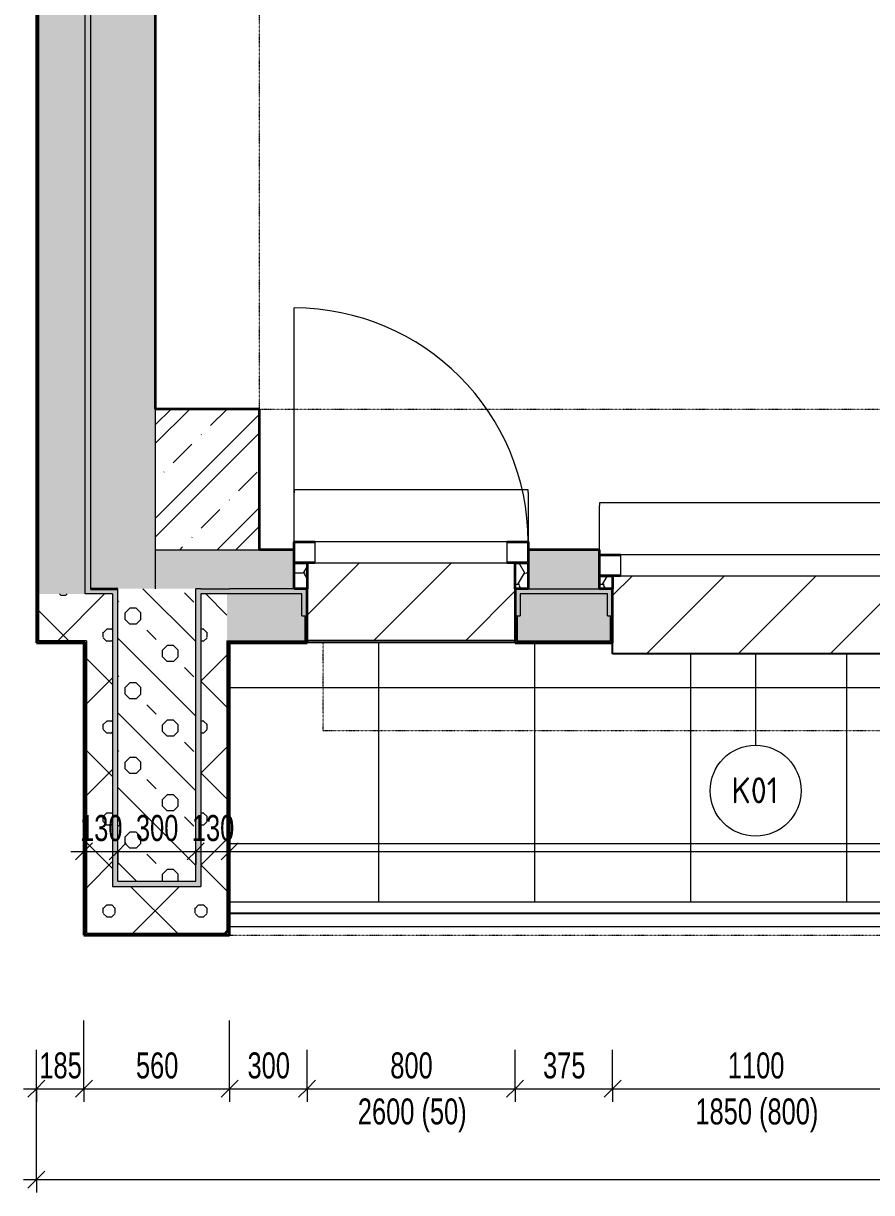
# Model space of a CAD drawing. Header units: millimetres. Extents: x -17526 to 208316, y -45352 to 20466.
# Drawn here: x 126267 to 129529, y -32550 to -28052 of the extents above; entities that cross this region are included whole.
import ezdxf

# ---------------------------------------------------------------- set-up
doc = ezdxf.new("R2010")
doc.units = ezdxf.units.MM
doc.linetypes.add('Dash dot dot', pattern=[5, 2, -1, 0, -1, 0, -1])
for name, color, linetype, lineweight in [('A-ANNO-DIMS', 211, 'Continuous', 9), ('A-ANNO-DIMS-50', 211, 'Continuous', 9), ('A-DETL', 90, 'Continuous', 9), ('A-DETL-THIN', 151, 'Continuous', 9), ('A-FLOR-HRAL', 11, 'Continuous', 9), ('A-GENM', 13, 'Continuous', 9), ('A-GLAZ', 151, 'Continuous', 9), ('A-ROOF', 132, 'Continuous', 13), ('A-ROOF-OTLN', 132, 'Continuous', 13), ('A-ROOF-PATT', 132, 'Continuous', 13), ('A-WALL', 113, 'Continuous', 9), ('A-WALL-PATT', 111, 'Continuous', 9), ('Q-SPCQ', 91, 'Continuous', 9), ('Q-SPCQ-IDEN', 132, 'Continuous', 9)]:
    doc.layers.add(name, color=color, linetype=linetype, lineweight=lineweight)
doc.styles.add('Arial_4', font='arial.ttf', dxfattribs={"width": 0.7, "height": 100})
doc.styles.add('ISOCPEUR', font='isocpeur.ttf', dxfattribs={"width": 0.9, "height": 100})
doc.dimstyles.new('Vnitřní_-_průhledné', dxfattribs={"dimscale": 304.8, "dimtxt": 102.02594, "dimasz": 0.213255, "dimexe": 0.164042, "dimexo": 0.0625, "dimgap": 0.032808, "dimtad": 1, "dimdec": 0, "dimrnd": 5, "dimzin": 0, "dimdsep": 46, "dimtxsty": 'Arial_4', "dimblk1": 'OBLIQUE', "dimblk2": 'OBLIQUE', "dimsah": 1, "dimcen": 0.09, "dimdle": 0.164042, "dimazin": 0, "dimtfac": 1, "dimtdec": 4, "dimtix": 1, "dimtmove": 0, "dimatfit": 3, "dimfxl": 0.492126, "dimfxlon": 1, "dimtvp": 1, "dimtolj": 1, "dimtzin": 0, "dimarcsym": 2})
pattern_1 = [(45, (73033.68, 0), (0.0007, 353.5527), []), (315, (73033.68, 0), (353.5527, -0.0007), []), (270, (73187.36, 9.56), (176.771, -176.771), [19.139, -334.416]), (270, (73233.55, 9.56), (176.771, -176.771), [19.139, -334.416]), (0, (73200.25, 23.1), (176.771, 176.771), [19.139, -334.416]), (0, (73200.25, -23.1), (176.771, 176.771), [19.139, -334.416]), (45, (73187.36, 9.56), (0.0007, 353.5527), [19.139, -230.861]), (45, (73220.03, -23.1), (0.0007, 353.5527), [19.139, -230.861]), (315, (73220.03, 23.1), (353.5534, 0), [19.139, -230.861]), (315, (73187.36, -9.56), (353.5527, -0.0007), [19.139, -230.861])]

# ---------------------------------------------------------------- blocks, each defined once
blk = doc.blocks.new('OKNO_1k_nadsvetlik - OKNO_1k_nadsvetlik_1200 x 1850-V135-2NP_NÁVRH B')
at = {"layer": 'A-GLAZ', "lineweight": 13}
h = blk.add_hatch(dxfattribs=at)
h.set_pattern_fill('FP_146', color=256, style=0, pattern_type=2)
h.set_pattern_definition([(0, (-56049.626, 30151.56), (75, 43.3), [50, -100]), (60, (-55999.626, 30151.56), (0.0011, 86.601905), [50, -100]), (300, (-55999.626, 30151.56), (74.9989, -43.301905), [50, -100])])
h.paths.add_polyline_path([(-570, -75), (-550, -75), (-550, -25), (-600, -25), (-600, -75), (-599, -75)])
h.paths.add_polyline_path([(600, -75), (600, -25), (550, -25), (550, -75), (599, -75)])
at = {"layer": 'A-GLAZ', "lineweight": 35}
for p, q in [((-600, 55), (-520, 55)), ((520, 55), (600, 55)), ((-600, -25), (-550, -25)), ((-520, -25), (-600, -25)), ((-550, -25), (-550, -75)), ((600, -25), (520, -25)), ((550, -25), (600, -25)), ((550, -75), (550, -25))]:
    blk.add_line(p, q, dxfattribs=at)
at = {"layer": 'A-GLAZ', "lineweight": 13}
for p, q in [((520, 55), (-520, 55)), ((-520, 55), (-520, -25)), ((520, -25), (520, 55)), ((-520, -25), (520, -25))]:
    blk.add_line(p, q, dxfattribs=at)
blk = doc.blocks.new('parapet s nosem_vnitní - parapet s nosem_vnitní-1280362-2NP_NÁVRH B')
at = {"layer": 'A-GENM', "lineweight": 13}
for p, q in [((600, 200), (-600, 200)), ((-600, 200), (-600, 190)), ((-600, 20), (-600, 190)), ((600, 190), (600, 200)), ((600, 190), (600, 20))]:
    blk.add_line(p, q, dxfattribs=at)
blk = doc.blocks.new('parapet_ext - parapet_ext-V136-2NP_NÁVRH B')
at = {"layer": 'Q-SPCQ', "lineweight": 13}
h = blk.add_hatch(dxfattribs=at)
h.set_pattern_fill('FP_147', color=21, style=0, pattern_type=2)
h.set_pattern_definition([(45, (-56049.63, 30176.56), (-176.7767, 176.7767), [])])
h.paths.add_polyline_path([(550, -300), (550, 0), (-550, 0), (-550, -300), (520, -300)])
at = {"layer": 'Q-SPCQ', "color": 241, "lineweight": 25}
for p, q in [((-550, -300), (-550, -258)), ((550, -258), (550, -300)), ((550, -300), (-550, -300))]:
    blk.add_line(p, q, dxfattribs=at)
blk = doc.blocks.new('OKNO_1k_nadsvetlik - OKNO_1k_nadsvetlik_900 x 2600-2306723-2NP_NÁVRH B')
at = {"layer": 'A-GLAZ', "lineweight": 13}
h = blk.add_hatch(dxfattribs=at)
h.set_pattern_fill('FP_148', color=256, style=0, pattern_type=2)
h.set_pattern_definition([(0, (-54724.626, 30151.56), (75, 43.3), [50, -100]), (60, (-54674.626, 30151.56), (0.0011, 86.601905), [50, -100]), (300, (-54674.626, 30151.56), (74.9989, -43.301905), [50, -100])])
h.paths.add_polyline_path([(400.5, -75), (450, -75), (450, 25), (400, 25), (400, -75)])
h.paths.add_polyline_path([(-400, -75), (-400, 25), (-450, 25), (-449.5, -75), (-420, -75)])
at = {"layer": 'A-GLAZ', "lineweight": 35}
for p, q in [((-450, 105), (-370, 105)), ((-450, 75), (-450, 105)), ((370, 105), (450, 105)), ((450, 105), (450, 75)), ((-450, 25), (-400, 25)), ((-370, 25), (-450, 25)), ((-400, 25), (-400, -75)), ((450, 25), (370, 25)), ((400, 25), (450, 25)), ((400, -75), (400, 25))]:
    blk.add_line(p, q, dxfattribs=at)
at = {"layer": 'A-GLAZ', "lineweight": 13}
for p, q in [((370, 105), (-370, 105)), ((-370, 105), (-370, 25)), ((370, 25), (370, 105)), ((-370, 25), (370, 25))]:
    blk.add_line(p, q, dxfattribs=at)
blk = doc.blocks.new('parapet s nosem_vnitní - parapet s nosem_vnitní-1280334-2NP_NÁVRH B')
at = {"layer": 'A-GENM', "lineweight": 13}
for p, q in [((450, 200), (-450, 200)), ((-450, 200), (-450, 190)), ((-450, 0), (-450, 190)), ((450, 190), (450, 200)), ((450, 190), (450, 0))]:
    blk.add_line(p, q, dxfattribs=at)
blk = doc.blocks.new('parapet_ext - parapet_ext-1802020-2NP_NÁVRH B')
at = {"layer": 'Q-SPCQ', "lineweight": 13}
h = blk.add_hatch(dxfattribs=at)
h.set_pattern_fill('FP_149', color=21, style=0, pattern_type=2)
h.set_pattern_definition([(45, (-54724.63, 30126.56), (-176.7767, 176.7767), [])])
h.paths.add_polyline_path([(400, -300), (400, 0), (-400, 0), (-400, -300), (370, -300)])
at = {"layer": 'Q-SPCQ', "color": 241, "lineweight": 25}
blk.add_line((400, -300), (-400, -300), dxfattribs=at)
blk = doc.blocks.new('Zábradlí - Zábradlí-1250035-2NP_NÁVRH B')
at = {"layer": 'A-FLOR-HRAL', "color": 21, "lineweight": 13}
for p, q in [((65866.4, -31476.6), (54026.4, -31476.6)), ((65866.4, -31526.6), (54026.4, -31526.6))]:
    blk.add_line(p, q, dxfattribs=at)
blk = doc.blocks.new('DIMBLOCK69-2NP_NÁVRH B')
at = {"layer": 'A-ANNO-DIMS-50'}
for p, q in [((126500.1, -32150.1), (126500.1, -31887.9)), ((126317.1, -32150.1), (126317.1, -32000.1)), ((126267.1, -32150.1), (126500.1, -32150.1)), ((126317.1, -32150.1), (126317.1, -32200.1)), ((126500.1, -32150.1), (126500.1, -32200.1))]:
    blk.add_line(p, q, dxfattribs=at)
at = {"layer": 'A-ANNO-DIMS-50', "lineweight": 18}
for p, q in [((126317.1, -32150.1), (126284.6, -32182.6)), ((126317.1, -32150.1), (126349.6, -32117.6)), ((126500.1, -32150.1), (126467.6, -32182.6)), ((126500.1, -32150.1), (126532.6, -32117.6))]:
    blk.add_line(p, q, dxfattribs=at)
at = {"layer": 'A-ANNO-DIMS-50', "color": 0, "insert": (126328.5, -32010.3), "char_height": 100, "width": 192.123, "attachment_point": 1, "line_spacing_factor": 0.941778, "style": 'Arial_4'}
blk.add_mtext('185', dxfattribs=at)
blk = doc.blocks.new('_Oblique')
at = {"color": 0, "linetype": 'ByBlock', "lineweight": -2}
blk.add_line((-0.5, -0.5), (0.5, 0.5), dxfattribs=at)
blk = doc.blocks.new('DIMBLOCK70-2NP_NÁVRH B')
at = {"layer": 'A-ANNO-DIMS-50'}
for p, q in [((126500.1, -32150.1), (126500.1, -31887.9)), ((127060.1, -32150.1), (127060.1, -31887.9)), ((126500.1, -32150.1), (127060.1, -32150.1)), ((126500.1, -32150.1), (126500.1, -32200.1)), ((127060.1, -32150.1), (127060.1, -32200.1))]:
    blk.add_line(p, q, dxfattribs=at)
at = {"layer": 'A-ANNO-DIMS-50', "lineweight": 18}
for p, q in [((126500.1, -32150.1), (126467.6, -32182.6)), ((126500.1, -32150.1), (126532.6, -32117.6)), ((127060.1, -32150.1), (127027.6, -32182.6)), ((127060.1, -32150.1), (127092.6, -32117.6))]:
    blk.add_line(p, q, dxfattribs=at)
at = {"layer": 'A-ANNO-DIMS-50', "color": 0, "insert": (126700, -32010.3), "char_height": 100, "width": 192.123, "attachment_point": 1, "line_spacing_factor": 0.941778, "style": 'Arial_4'}
blk.add_mtext('560', dxfattribs=at)
blk = doc.blocks.new('DIMBLOCK71-2NP_NÁVRH B')
at = {"layer": 'A-ANNO-DIMS-50'}
for p, q in [((127060.1, -32150.1), (127060.1, -31887.9)), ((127358.3, -32150.1), (127358.3, -32000.1)), ((127060.1, -32150.1), (127358.3, -32150.1)), ((127060.1, -32150.1), (127060.1, -32200.1)), ((127358.3, -32150.1), (127358.3, -32200.1))]:
    blk.add_line(p, q, dxfattribs=at)
at = {"layer": 'A-ANNO-DIMS-50', "lineweight": 18}
for p, q in [((127060.1, -32150.1), (127027.6, -32182.6)), ((127060.1, -32150.1), (127092.6, -32117.6)), ((127358.3, -32150.1), (127325.8, -32182.6)), ((127358.3, -32150.1), (127390.8, -32117.6))]:
    blk.add_line(p, q, dxfattribs=at)
at = {"layer": 'A-ANNO-DIMS-50', "color": 0, "insert": (127129.1, -32010.3), "char_height": 100, "width": 192.123, "attachment_point": 1, "line_spacing_factor": 0.941778, "style": 'Arial_4'}
blk.add_mtext('300', dxfattribs=at)
blk = doc.blocks.new('DIMBLOCK72-2NP_NÁVRH B')
at = {"layer": 'A-ANNO-DIMS-50'}
for p, q in [((127358.3, -32150.1), (127358.3, -32000.1)), ((128158.3, -32150.1), (128158.3, -32000.1)), ((127358.3, -32150.1), (128158.3, -32150.1)), ((127358.3, -32150.1), (127358.3, -32200.1)), ((128158.3, -32150.1), (128158.3, -32200.1))]:
    blk.add_line(p, q, dxfattribs=at)
at = {"layer": 'A-ANNO-DIMS-50', "lineweight": 18}
for p, q in [((127358.3, -32150.1), (127325.8, -32182.6)), ((127358.3, -32150.1), (127390.8, -32117.6)), ((128158.3, -32150.1), (128125.8, -32182.6)), ((128158.3, -32150.1), (128190.8, -32117.6))]:
    blk.add_line(p, q, dxfattribs=at)
at = {"layer": 'A-ANNO-DIMS-50', "color": 0, "char_height": 100, "attachment_point": 1, "line_spacing_factor": 0.941778, "style": 'Arial_4'}
for s, insert, width in [('800', (127678.3, -32010.3), 192.123), ('2600 (50)', (127553.5, -32187.3), 491.608)]:
    blk.add_mtext(s, dxfattribs=dict(at, insert=insert, width=width))
blk = doc.blocks.new('DIMBLOCK73-2NP_NÁVRH B')
at = {"layer": 'A-ANNO-DIMS-50'}
for p, q in [((128158.3, -32150.1), (128158.3, -32000.1)), ((128533.3, -32150.1), (128533.3, -32000.1)), ((128158.3, -32150.1), (128533.3, -32150.1)), ((128158.3, -32150.1), (128158.3, -32200.1)), ((128533.3, -32150.1), (128533.3, -32200.1))]:
    blk.add_line(p, q, dxfattribs=at)
at = {"layer": 'A-ANNO-DIMS-50', "lineweight": 18}
for p, q in [((128158.3, -32150.1), (128125.8, -32182.6)), ((128158.3, -32150.1), (128190.8, -32117.6)), ((128533.3, -32150.1), (128500.8, -32182.6)), ((128533.3, -32150.1), (128565.8, -32117.6))]:
    blk.add_line(p, q, dxfattribs=at)
at = {"layer": 'A-ANNO-DIMS-50', "color": 0, "insert": (128265.8, -32010.3), "char_height": 100, "width": 192.123, "attachment_point": 1, "line_spacing_factor": 0.941778, "style": 'Arial_4'}
blk.add_mtext('375', dxfattribs=at)
blk = doc.blocks.new('DIMBLOCK74-2NP_NÁVRH B')
at = {"layer": 'A-ANNO-DIMS-50'}
for p, q in [((128533.3, -32150.1), (128533.3, -32000.1)), ((129633.3, -32150.1), (129633.3, -32000.1)), ((128533.3, -32150.1), (129633.3, -32150.1)), ((128533.3, -32150.1), (128533.3, -32200.1)), ((129633.3, -32150.1), (129633.3, -32200.1))]:
    blk.add_line(p, q, dxfattribs=at)
at = {"layer": 'A-ANNO-DIMS-50', "lineweight": 18}
for p, q in [((128533.3, -32150.1), (128500.8, -32182.6)), ((128533.3, -32150.1), (128565.8, -32117.6)), ((129633.3, -32150.1), (129600.8, -32182.6)), ((129633.3, -32150.1), (129665.8, -32117.6))]:
    blk.add_line(p, q, dxfattribs=at)
at = {"layer": 'A-ANNO-DIMS-50', "color": 0, "char_height": 100, "attachment_point": 1, "line_spacing_factor": 0.941778, "style": 'Arial_4'}
for s, insert, width in [('1100', (128976.6, -32010.3), 256.164), ('1850 (800)', (128851.8, -32187.3), 555.649)]:
    blk.add_mtext(s, dxfattribs=dict(at, insert=insert, width=width))
blk = doc.blocks.new('DIMBLOCK96-2NP_NÁVRH B')
at = {"layer": 'A-ANNO-DIMS-50'}
for p, q in [((126317.1, -32499.6), (126317.1, -32150.3)), ((145631.3, -32499.6), (145631.3, -32170.1)), ((126267.1, -32499.6), (145631.3, -32499.6)), ((126317.1, -32499.6), (126317.1, -32549.6)), ((145631.3, -32499.6), (145631.3, -32549.6))]:
    blk.add_line(p, q, dxfattribs=at)
at = {"layer": 'A-ANNO-DIMS-50', "lineweight": 18}
for p, q in [((126317.1, -32499.6), (126349.6, -32467.1)), ((145631.3, -32499.6), (145663.8, -32467.1)), ((126317.1, -32499.6), (126284.6, -32532.1)), ((145631.3, -32499.6), (145598.8, -32532.1))]:
    blk.add_line(p, q, dxfattribs=at)
at = {"layer": 'A-ANNO-DIMS-50', "color": 0, "insert": (135840.8, -32359.7), "char_height": 100, "width": 320.204, "attachment_point": 1, "line_spacing_factor": 0.941778, "style": 'Arial_4'}
blk.add_mtext('19315', dxfattribs=at)
blk = doc.blocks.new('DIMBLOCK106-2NP_NÁVRH B')
at = {"layer": 'A-ANNO-DIMS-50'}
for p, q in [((127060.1, -31236.8), (127060.1, -31086.8)), ((138900.1, -31236.8), (138900.1, -31086.8)), ((127010.1, -31236.8), (138950.1, -31236.8)), ((127060.1, -31236.8), (127060.1, -31286.8)), ((138900.1, -31236.8), (138900.1, -31286.8))]:
    blk.add_line(p, q, dxfattribs=at)
at = {"layer": 'A-ANNO-DIMS-50', "lineweight": 18}
for p, q in [((127060.1, -31236.8), (127092.6, -31204.3)), ((138900.1, -31236.8), (138932.6, -31204.3)), ((127060.1, -31236.8), (127027.6, -31269.3)), ((138900.1, -31236.8), (138867.6, -31269.3))]:
    blk.add_line(p, q, dxfattribs=at)
at = {"layer": 'A-ANNO-DIMS-50', "color": 0, "insert": (132846.6, -31097), "char_height": 100, "width": 320.204, "attachment_point": 1, "line_spacing_factor": 0.941778, "style": 'Arial_4'}
blk.add_mtext('11840', dxfattribs=at)
blk = doc.blocks.new('DIMBLOCK114-2NP_NÁVRH B')
at = {"layer": 'A-ANNO-DIMS-50'}
for p, q in [((126500.1, -31236.8), (126500.1, -31086.8)), ((126630.1, -31236.8), (126630.1, -31086.8)), ((126450.1, -31236.8), (126630.1, -31236.8)), ((126500.1, -31236.8), (126500.1, -31286.8)), ((126630.1, -31236.8), (126630.1, -31286.8))]:
    blk.add_line(p, q, dxfattribs=at)
at = {"layer": 'A-ANNO-DIMS-50', "lineweight": 18}
for p, q in [((126500.1, -31236.8), (126532.6, -31204.3)), ((126630.1, -31236.8), (126662.6, -31204.3)), ((126500.1, -31236.8), (126467.6, -31269.3)), ((126630.1, -31236.8), (126597.6, -31269.3))]:
    blk.add_line(p, q, dxfattribs=at)
at = {"layer": 'A-ANNO-DIMS-50', "color": 0, "insert": (126485, -31097), "char_height": 100, "width": 192.123, "attachment_point": 1, "line_spacing_factor": 0.941778, "style": 'Arial_4'}
blk.add_mtext('130', dxfattribs=at)
blk = doc.blocks.new('DIMBLOCK115-2NP_NÁVRH B')
at = {"layer": 'A-ANNO-DIMS-50'}
for p, q in [((126630.1, -31236.8), (126630.1, -31086.8)), ((126930.1, -31236.8), (126930.1, -31086.8)), ((126630.1, -31236.8), (126930.1, -31236.8)), ((126630.1, -31236.8), (126630.1, -31286.8)), ((126930.1, -31236.8), (126930.1, -31286.8))]:
    blk.add_line(p, q, dxfattribs=at)
at = {"layer": 'A-ANNO-DIMS-50', "lineweight": 18}
for p, q in [((126630.1, -31236.8), (126662.6, -31204.3)), ((126930.1, -31236.8), (126962.6, -31204.3)), ((126630.1, -31236.8), (126597.6, -31269.3)), ((126930.1, -31236.8), (126897.6, -31269.3))]:
    blk.add_line(p, q, dxfattribs=at)
at = {"layer": 'A-ANNO-DIMS-50', "color": 0, "insert": (126700, -31097), "char_height": 100, "width": 192.123, "attachment_point": 1, "line_spacing_factor": 0.941778, "style": 'Arial_4'}
blk.add_mtext('300', dxfattribs=at)
blk = doc.blocks.new('DIMBLOCK116-2NP_NÁVRH B')
at = {"layer": 'A-ANNO-DIMS-50'}
for p, q in [((126930.1, -31236.8), (126930.1, -31086.8)), ((127060.1, -31236.8), (127060.1, -31086.8)), ((126930.1, -31236.8), (127110.1, -31236.8)), ((126930.1, -31236.8), (126930.1, -31286.8)), ((127060.1, -31236.8), (127060.1, -31286.8))]:
    blk.add_line(p, q, dxfattribs=at)
at = {"layer": 'A-ANNO-DIMS-50', "lineweight": 18}
for p, q in [((126930.1, -31236.8), (126962.6, -31204.3)), ((127060.1, -31236.8), (127092.6, -31204.3)), ((126930.1, -31236.8), (126897.6, -31269.3)), ((127060.1, -31236.8), (127027.6, -31269.3))]:
    blk.add_line(p, q, dxfattribs=at)
at = {"layer": 'A-ANNO-DIMS-50', "color": 0, "insert": (126915, -31097), "char_height": 100, "width": 192.123, "attachment_point": 1, "line_spacing_factor": 0.941778, "style": 'Arial_4'}
blk.add_mtext('130', dxfattribs=at)
blk = doc.blocks.new('Popiska speciální vybavení - Popiska okna_Bublina-1426311-2NP_NÁVRH B')
at = {"layer": 'Q-SPCQ-IDEN'}
blk.add_circle((0, 0), 3.5, dxfattribs=at)

msp = doc.modelspace()

# ---------------------------------------------------------------- hatches: boundary and pattern name
at = {"layer": 'A-ROOF-PATT'}
h = msp.add_hatch(dxfattribs=at)
h.set_pattern_fill('FP_214', color=254, style=0, pattern_type=2)
h.set_pattern_definition([(0, (73033.7, -13.65), (0, 599.879), []), (90, (73033.7, -13.65), (-600, 4e-14), [])])
h.paths.add_polyline_path([(138512.4, -31431.6), (138900.1, -31431.6), (138900.1, -30434.6), (129633.3, -30434.6), (129633.3, -30476.6), (128533.3, -30476.6), (128533.3, -30434.6), (127060.1, -30434.6), (127060.1, -31431.6), (138315.4, -31431.6)])
at = {"layer": 'A-WALL-PATT', "lineweight": 13}
h = msp.add_hatch(dxfattribs=at)
h.set_pattern_fill('FP_157', color=21, style=0, pattern_type=2)
h.set_pattern_definition(pattern_1)
h.paths.add_polyline_path([(126505.1, -30246.6), (126505.1, -25609.3), (126421.1, -25609.3), (126421.1, -25597.3), (126325.1, -25597.3), (126325.1, -30246.6), (126492.7, -30246.6)])
h.paths.add_polyline_path([(126325.1, -24181.3), (126421.1, -24181.3), (126421.1, -24169.3), (126505.1, -24169.3), (126505.1, -18458.2), (126325.1, -18458.2), (126325.1, -20620.7), (126436.4, -20621), (126438.7, -20621.3), (126443.3, -20623.2), (126447.2, -20626.3), (126450.3, -20630.2), (126452.2, -20634.8), (126452.8, -20639.7), (126452.2, -20644.7), (126450.3, -20649.3), (126447.2, -20653.2), (126443.3, -20656.2), (126438.7, -20658.1), (126430.1, -20658.8), (126325.1, -20658.8), (126325.1, -21482), (126436.4, -21482.3), (126438.7, -21482.6), (126443.3, -21484.5), (126447.2, -21487.6), (126450.3, -21491.5), (126452.2, -21496.1), (126452.8, -21501), (126452.2, -21506), (126450.3, -21510.6), (126447.2, -21514.5), (126443.3, -21517.5), (126438.7, -21519.4), (126430.1, -21520.1), (126325.1, -21520.1), (126325.1, -24048.9)])
at = {"layer": 'A-WALL-PATT'}
h = msp.add_hatch(color=11, dxfattribs=at)
h.paths.add_polyline_path([(126525.1, -30226.6), (126525.1, -25589.3), (126421.1, -25589.3), (126421.1, -25609.3), (126505.1, -25609.3), (126505.1, -30226.6)])
h.paths.add_polyline_path([(126525.1, -24189.3), (126525.1, -18478.2), (126505.1, -18478.2), (126505.1, -24169.3), (126421.1, -24169.3), (126421.1, -24189.3), (126505.1, -24189.3)])
at = {"layer": 'A-WALL-PATT', "lineweight": 13}
h = msp.add_hatch(dxfattribs=at)
h.set_pattern_fill('FP_120', color=256, angle=45, style=0, pattern_type=2)
h.set_pattern_definition([(135, (126775.06, -24893.75), (-143.684, -143.684), []), (90, (126707.75, -24664.8), (-143.684, 143.684), [25.4, -261.968]), (135, (126707.75, -24639.4), (-143.684, -143.684), [25.4, -177.8]), (180, (126689.8, -24621.44), (-143.684, -143.684), [25.4, -261.968]), (225, (126664.4, -24621.44), (143.684, -143.684), [25.4, -177.8]), (90, (126646.43, -24664.8), (-143.684, 143.684), [25.4, -261.968]), (135, (126664.4, -24682.76), (-143.684, -143.684), [25.4, -177.8]), (180, (126689.79, -24682.76), (-143.684, -143.684), [25.4, -261.968]), (225, (126707.75, -24664.8), (143.684, -143.684), [25.4, -177.8]), (135, (126623.21, -24598.22), (-143.684, -143.684), [50.8, -152.4])])
h.paths.add_polyline_path([(126525.1, -30226.6), (126775.1, -30226.6), (126775.1, -25639.3), (126525.1, -25639.3), (126525.1, -30076.6)])
h.paths.add_polyline_path([(126525.1, -24139.3), (126775.1, -24139.3), (126775.1, -19704.6), (126525.1, -19704.6), (126525.1, -23970)])
h = msp.add_hatch(dxfattribs=at)
h.set_pattern_fill('FP_125', color=256, angle=45, style=0, pattern_type=2)
h.set_pattern_definition([(45, (73033.68, 0), (-179.6051, 179.6051), []), (45, (73105.52, -5e-14), (-179.6051, 179.6051), []), (45, (73249.2, -2e-13), (-107.7631, 251.4472), [101.6, -50.8, 1.676, -49.124])])
h.paths.add_polyline_path([(126886.7, -30076.6), (127175.1, -30076.6), (127175.1, -29535.6), (126775.1, -29535.6), (126775.1, -30076.6)])
h = msp.add_hatch(dxfattribs=at)
h.set_pattern_fill('FP_122', color=256, angle=45, style=0, pattern_type=2)
h.set_pattern_definition([(45, (136046.02, -30226.56), (-143.684, 143.684), []), (360, (136274.97, -30159.26), (143.684, 143.684), [25.4, -261.968]), (45, (136300.37, -30159.26), (-143.684, 143.684), [25.4, -177.8]), (90, (136318.33, -30141.3), (-143.684, 143.684), [25.4, -261.968]), (135, (136318.33, -30115.9), (-143.684, -143.684), [25.4, -177.8]), (360, (136274.97, -30097.94), (143.684, 143.684), [25.4, -261.968]), (45, (136257.01, -30115.9), (-143.684, 143.684), [25.4, -177.8]), (90, (136257.01, -30141.3), (-143.684, 143.684), [25.4, -261.968]), (135, (136274.97, -30159.26), (-143.684, -143.684), [25.4, -177.8]), (45, (136341.55, -30074.72), (-143.684, 143.684), [50.8, -152.4])])
h.paths.add_polyline_path([(142870.1, -30226.6), (143463.5, -30226.6), (143463.5, -30076.6), (142870.1, -30076.6)])
h.paths.add_polyline_path([(145173.3, -30226.6), (145173.3, -30076.6), (144663.5, -30076.6), (144663.5, -30226.6), (145014.9, -30226.6)])
h.paths.add_polyline_path([(138709.5, -30226.6), (139270.1, -30226.6), (139270.1, -30076.6), (138683.3, -30076.6), (138683.3, -30226.6)])
h.paths.add_polyline_path([(136283.3, -30226.6), (136283.3, -30076.6), (135683.3, -30076.6), (135683.3, -30226.6), (136073.3, -30226.6)])
h.paths.add_polyline_path([(133283.3, -30226.6), (133283.3, -30076.6), (132683.3, -30076.6), (132683.3, -30226.6), (133192.2, -30226.6)])
h.paths.add_polyline_path([(130039.5, -30226.6), (130283.3, -30226.6), (130283.3, -30076.6), (129683.3, -30076.6), (129683.3, -30226.6)])
h.paths.add_polyline_path([(126950.1, -30226.6), (127308.3, -30226.6), (127308.3, -30076.6), (126775.1, -30076.6), (126775.1, -30226.6), (126930.1, -30226.6)])
h.paths.add_polyline_path([(128208.3, -30226.6), (128483.3, -30226.6), (128483.3, -30076.6), (128208.3, -30076.6)])
h = msp.add_hatch(dxfattribs=at)
h.set_pattern_fill('FP_157', color=21, style=0, pattern_type=2)
h.set_pattern_definition(pattern_1)
h.paths.add_polyline_path([(126525.1, -30426.6), (126610.1, -30426.6), (126610.1, -30246.6), (126325.1, -30246.6), (126325.1, -30426.6), (126510.1, -30426.6)])
at = {"layer": 'A-WALL-PATT'}
for points in [[(126610.1, -30246.6), (126630.1, -30246.6), (126630.1, -30226.6), (126505.1, -30226.6), (126505.1, -30246.6), (126525.1, -30246.6)], [(126930.1, -31351.6), (126950.1, -31351.6), (126950.1, -30226.6), (126930.1, -30226.6), (126930.1, -31240.8)]]:
    msp.add_hatch(color=11, dxfattribs=at).paths.add_polyline_path(points)
at = {"layer": 'A-WALL-PATT', "lineweight": 13}
for points in [[(126630.1, -31351.6), (126630.1, -30246.6), (126610.1, -30246.6), (126610.1, -31351.6)], [(126950.1, -31371.6), (126950.1, -31351.6), (126610.1, -31351.6), (126610.1, -31371.6), (126930.1, -31371.6)]]:
    msp.add_hatch(color=11, dxfattribs=at).paths.add_polyline_path(points)
h = msp.add_hatch(dxfattribs=at)
h.set_pattern_fill('FP_118', color=256, angle=45, style=0, pattern_type=2)
h.set_pattern_definition([(135, (126930.06, -30717.22), (-143.684, -143.684), []), (90, (126862.75, -30488.27), (-143.684, 143.684), [25.4, -261.968]), (135, (126862.75, -30462.87), (-143.684, -143.684), [25.4, -177.8]), (180, (126844.8, -30444.91), (-143.684, -143.684), [25.4, -261.968]), (225, (126819.4, -30444.91), (143.684, -143.684), [25.4, -177.8]), (90, (126801.43, -30488.27), (-143.684, 143.684), [25.4, -261.968]), (135, (126819.4, -30506.23), (-143.684, -143.684), [25.4, -177.8]), (180, (126844.79, -30506.23), (-143.684, -143.684), [25.4, -261.968]), (225, (126862.75, -30488.27), (143.684, -143.684), [25.4, -177.8]), (135, (126778.21, -30421.7), (-143.684, -143.684), [50.8, -152.4])])
h.paths.add_polyline_path([(126930.1, -31351.6), (126930.1, -30226.6), (126630.1, -30226.6), (126630.1, -31351.6), (126886.7, -31351.6)])
at = {"layer": 'A-WALL-PATT'}
h = msp.add_hatch(color=11, dxfattribs=at)
h.paths.add_polyline_path([(138653.3, -30330.6), (138653.3, -30246.6), (139030.1, -30246.6), (139030.1, -30226.6), (138633.3, -30226.6), (138633.3, -30330.6), (138641.3, -30330.6)])
h.paths.add_polyline_path([(136333.3, -30330.6), (136333.3, -30226.6), (135633.3, -30226.6), (135633.3, -30330.6), (135653.3, -30330.6), (135653.3, -30246.6), (136313.3, -30246.6), (136313.3, -30330.6), (136330.3, -30330.6)])
h.paths.add_polyline_path([(133333.3, -30330.6), (133333.3, -30226.6), (132633.3, -30226.6), (132633.3, -30330.6), (132653.3, -30330.6), (132653.3, -30246.6), (133313.3, -30246.6), (133313.3, -30330.6), (133330.3, -30330.6)])
h.paths.add_polyline_path([(130313.3, -30330.6), (130333.3, -30330.6), (130333.3, -30226.6), (129633.3, -30226.6), (129633.3, -30330.6), (129653.3, -30330.6), (129653.3, -30246.6), (130313.3, -30246.6)])
h.paths.add_polyline_path([(127350.3, -30330.6), (127358.3, -30330.6), (127358.3, -30226.6), (126950.1, -30226.6), (126950.1, -30246.6), (127338.3, -30246.6), (127338.3, -30330.6)])
h.paths.add_polyline_path([(128533.3, -30330.6), (128533.3, -30226.6), (128158.3, -30226.6), (128158.3, -30330.6), (128178.3, -30330.6), (128178.3, -30246.6), (128513.3, -30246.6), (128513.3, -30330.6), (128530.3, -30330.6)])
at = {"layer": 'A-WALL-PATT', "lineweight": 13}
h = msp.add_hatch(dxfattribs=at)
h.set_pattern_fill('FP_157', color=21, style=0, pattern_type=2)
h.set_pattern_definition(pattern_1)
h.paths.add_polyline_path([(126950.1, -31371.6), (127050.1, -31371.6), (127050.1, -30246.6), (126950.1, -30246.6), (126950.1, -31351.6)])
h = msp.add_hatch(dxfattribs=at)
h.set_pattern_fill('FP_157', color=21, style=0, pattern_type=2)
h.set_pattern_definition(pattern_1)
h.paths.add_polyline_path([(138910.1, -30426.6), (139010.1, -30426.6), (139010.1, -30246.6), (138653.3, -30246.6), (138653.3, -30330.6), (138641.3, -30330.6), (138641.3, -30426.6), (138709.5, -30426.6)])
h.paths.add_polyline_path([(136325.3, -30426.6), (136325.3, -30330.6), (136313.3, -30330.6), (136313.3, -30246.6), (135653.3, -30246.6), (135653.3, -30330.6), (135641.3, -30330.6), (135641.3, -30426.6), (135950.8, -30426.6)])
h.paths.add_polyline_path([(133192.2, -30426.6), (133325.3, -30426.6), (133325.3, -30330.6), (133313.3, -30330.6), (133313.3, -30246.6), (132653.3, -30246.6), (132653.3, -30330.6), (132641.3, -30330.6), (132641.3, -30426.6), (132798.1, -30426.6)])
h.paths.add_polyline_path([(130039.5, -30426.6), (130325.3, -30426.6), (130325.3, -30330.6), (130313.3, -30330.6), (130313.3, -30246.6), (129653.3, -30246.6), (129653.3, -30330.6), (129641.3, -30330.6), (129641.3, -30426.6)])
h.paths.add_polyline_path([(127350.3, -30426.6), (127350.3, -30330.6), (127338.3, -30330.6), (127338.3, -30246.6), (127050.1, -30246.6), (127050.1, -30426.6), (127280.8, -30426.6)])
h.paths.add_polyline_path([(128166.3, -30426.6), (128525.3, -30426.6), (128525.3, -30330.6), (128513.3, -30330.6), (128513.3, -30246.6), (128178.3, -30246.6), (128178.3, -30330.6), (128166.3, -30330.6)])
h = msp.add_hatch(dxfattribs=at)
h.set_pattern_fill('FP_157', color=21, style=0, pattern_type=2)
h.set_pattern_definition(pattern_1)
h.paths.add_polyline_path([(126510.1, -31371.6), (126610.1, -31371.6), (126610.1, -30426.6), (126510.1, -30426.6), (126510.1, -31351.6)])
h = msp.add_hatch(dxfattribs=at)
h.set_pattern_fill('FP_157', color=21, style=0, pattern_type=2)
h.set_pattern_definition(pattern_1)
h.paths.add_polyline_path([(126886.7, -31551.6), (127050.1, -31551.6), (127050.1, -31371.6), (126510.1, -31371.6), (126510.1, -31551.6), (126630.1, -31551.6)])

# ---------------------------------------------------------------- linework, layer by layer
at = {"layer": 'A-DETL', "linetype": 'Dash dot dot', "lineweight": 13}
for p, q in [((127175.1, -29535.6), (127175.1, -23970)), ((127175.1, -29535.6), (132740.4, -29535.6)), ((127420.1, -30771.6), (127420.1, -30434.6)), ((127420.1, -30771.6), (132530.1, -30771.6)), ((127060.1, -31559.6), (138900.1, -31559.6))]:
    msp.add_line(p, q, dxfattribs=at)
at = {"layer": 'A-DETL-THIN', "lineweight": 13}
msp.add_line((127308.3, -30046.6), (127308.3, -29146.6), dxfattribs=at)
msp.add_arc((127308.3, -30046.6), 900, 0, 90, dxfattribs=at)
at = {"layer": 'A-ROOF', "color": 254}
msp.add_line((127060.1, -31431.6), (138900.1, -31431.6), dxfattribs=at)
at = {"layer": 'A-ROOF-OTLN', "color": 21}
msp.add_line((127060.1, -31473.4), (138900.1, -31473.4), dxfattribs=at)
at = {"layer": 'A-WALL', "color": 20, "lineweight": 35}
for p, q in [((126317.1, -25589.3), (126317.1, -30434.6)), ((127358.3, -30226.6), (127308.3, -30226.6)), ((127358.3, -30434.6), (127358.3, -30226.6)), ((128208.3, -30226.6), (128158.3, -30226.6)), ((128158.3, -30226.6), (128158.3, -30434.6)), ((128533.3, -30226.6), (128483.3, -30226.6)), ((128533.3, -30434.6), (128533.3, -30226.6)), ((126317.1, -30434.6), (126500.1, -30434.6)), ((126500.1, -30434.6), (126500.1, -31559.6)), ((127060.1, -30434.6), (127358.3, -30434.6)), ((127060.1, -31559.6), (127060.1, -30434.6)), ((128158.3, -30434.6), (128533.3, -30434.6)), ((126500.1, -31559.6), (127060.1, -31559.6))]:
    msp.add_line(p, q, dxfattribs=at)
at = {"layer": 'A-WALL', "color": 10, "lineweight": 13}
for p, q in [((126320.1, -25592.3), (126320.1, -30431.6)), ((126325.1, -25597.3), (126325.1, -30426.6)), ((126505.1, -30246.6), (126505.1, -25609.3)), ((126610.1, -30246.6), (126505.1, -30246.6)), ((126610.1, -30246.6), (126610.1, -31371.6)), ((126630.1, -31351.6), (126630.1, -30226.6)), ((126950.1, -30226.6), (126930.1, -30226.6)), ((127338.3, -30246.6), (126950.1, -30246.6)), ((126950.1, -30246.6), (126950.1, -31371.6)), ((127308.3, -30226.6), (127060.1, -30226.6)), ((127338.3, -30330.6), (127338.3, -30246.6)), ((128178.3, -30246.6), (128178.3, -30330.6)), ((128513.3, -30246.6), (128178.3, -30246.6)), ((128513.3, -30330.6), (128513.3, -30246.6)), ((127338.3, -30330.6), (127358.3, -30330.6)), ((127350.3, -30426.6), (127350.3, -30330.6)), ((127355.3, -30431.6), (127355.3, -30330.6)), ((128158.3, -30330.6), (128178.3, -30330.6)), ((128161.3, -30330.6), (128161.3, -30431.6)), ((128166.3, -30330.6), (128166.3, -30426.6)), ((128513.3, -30330.6), (128533.3, -30330.6)), ((128525.3, -30426.6), (128525.3, -30330.6)), ((128530.3, -30431.6), (128530.3, -30330.6)), ((126505.1, -30431.6), (126320.1, -30431.6)), ((126510.1, -30426.6), (126325.1, -30426.6)), ((126505.1, -30431.6), (126505.1, -31556.6)), ((126510.1, -30426.6), (126510.1, -31551.6)), ((127050.1, -30426.6), (127350.3, -30426.6)), ((127050.1, -30426.6), (127050.1, -31551.6)), ((127055.1, -30431.6), (127355.3, -30431.6)), ((127055.1, -30431.6), (127055.1, -31556.6)), ((128161.3, -30431.6), (128530.3, -30431.6)), ((128166.3, -30426.6), (128525.3, -30426.6)), ((126610.1, -31371.6), (126950.1, -31371.6)), ((126505.1, -31556.6), (127055.1, -31556.6)), ((126510.1, -31551.6), (127050.1, -31551.6))]:
    msp.add_line(p, q, dxfattribs=at)
at = {"layer": 'A-WALL', "lineweight": 13}
for p, q in [((126525.1, -25639.3), (126525.1, -30226.6)), ((126775.1, -30226.6), (126775.1, -29535.6)), ((126775.1, -30076.6), (127175.1, -30076.6)), ((126930.1, -31351.6), (126930.1, -30226.6)), ((126950.1, -30226.6), (127060.1, -30226.6)), ((128208.3, -30226.6), (128483.3, -30226.6)), ((126630.1, -31351.6), (126930.1, -31351.6))]:
    msp.add_line(p, q, dxfattribs=at)
at = {"layer": 'A-WALL', "lineweight": 35}
for p, q in [((126775.1, -29535.6), (126775.1, -25639.3)), ((127175.1, -29535.6), (126775.1, -29535.6)), ((127175.1, -30076.6), (127175.1, -29535.6)), ((127308.3, -30076.6), (127175.1, -30076.6)), ((127308.3, -30226.6), (127308.3, -30076.6)), ((128483.3, -30076.6), (128208.3, -30076.6)), ((128208.3, -30076.6), (128208.3, -30226.6)), ((128483.3, -30226.6), (128483.3, -30076.6)), ((126525.1, -30226.6), (126630.1, -30226.6))]:
    msp.add_line(p, q, dxfattribs=at)
at = {"layer": 'A-WALL', "color": 21, "lineweight": 13}
msp.add_line((128158.3, -30434.6), (127358.3, -30434.6), dxfattribs=at)
at = {"layer": 'Q-SPCQ-IDEN'}
msp.add_line((129083.3, -30476.6), (129083.3, -30828.5), dxfattribs=at)

# ---------------------------------------------------------------- block references
at = {"layer": 'A-FLOR-HRAL', "color": 21, "lineweight": 13}
msp.add_blockref('Zábradlí - Zábradlí-1250035-2NP_NÁVRH B', (73033.7, 0), dxfattribs=at)
at = {"layer": 'A-GENM', "lineweight": 13}
for name, p in [('parapet s nosem_vnitní - parapet s nosem_vnitní-1280334-2NP_NÁVRH B', (127758.3, -30046.6)), ('parapet s nosem_vnitní - parapet s nosem_vnitní-1280362-2NP_NÁVRH B', (129083.3, -30096.6))]:
    msp.add_blockref(name, p, dxfattribs=at)
at = {"layer": 'A-GLAZ', "lineweight": 13}
for name, p in [('OKNO_1k_nadsvetlik - OKNO_1k_nadsvetlik_900 x 2600-2306723-2NP_NÁVRH B', (127758.3, -30151.6)), ('OKNO_1k_nadsvetlik - OKNO_1k_nadsvetlik_1200 x 1850-V135-2NP_NÁVRH B', (129083.3, -30151.6))]:
    msp.add_blockref(name, p, dxfattribs=at)
at = {"layer": 'Q-SPCQ', "color": 241, "lineweight": 25}
for name, p in [('parapet_ext - parapet_ext-1802020-2NP_NÁVRH B', (127758.3, -30126.6)), ('parapet_ext - parapet_ext-V136-2NP_NÁVRH B', (129083.3, -30176.6))]:
    msp.add_blockref(name, p, dxfattribs=at)
at = {"layer": 'Q-SPCQ-IDEN', "xscale": 49.99999999999998, "yscale": 49.99999999999998, "zscale": 49.99999999999998}
msp.add_blockref('Popiska speciální vybavení - Popiska okna_Bublina-1426311-2NP_NÁVRH B', (129083.3, -31003.5), dxfattribs=at)

# ---------------------------------------------------------------- texts
at = {"layer": 'Q-SPCQ-IDEN', "insert": (128990.3, -30952), "char_height": 100, "width": 223.671, "attachment_point": 1, "style": 'ISOCPEUR'}
msp.add_mtext('K01', dxfattribs=at)

# ---------------------------------------------------------------- dimensions: what is measured, and where the dimension line sits
at = {"layer": 'A-ANNO-DIMS'}
for base, p1, p2, override, picture, middle in [((126630.1, -31236.8), (126500.1, -31086.8), (126630.1, -31086.8), {"dimpost": '<>', "dimfxl": 130}, 'DIMBLOCK114-2NP_NÁVRH B', (126565.1, -31175.7)), ((126930.1, -31236.8), (126630.1, -31086.8), (126930.1, -31086.8), {"dimpost": '<>', "dimfxl": 300}, 'DIMBLOCK115-2NP_NÁVRH B', (126780.1, -31175.7)), ((127060.1, -31236.8), (126930.1, -31086.8), (127060.1, -31086.8), {"dimpost": '<>', "dimfxl": 130}, 'DIMBLOCK116-2NP_NÁVRH B', (126995.1, -31175.7)), ((138900.1, -31236.8), (127060.1, -31086.8), (138900.1, -31086.8), {"dimpost": '<>', "dimfxl": 11840}, 'DIMBLOCK106-2NP_NÁVRH B', (132980.1, -31175.8)), ((126500.1, -32150.1), (126317.1, -32000.1), (126500.1, -31887.9), {"dimpost": '<>', "dimfxl": 214.689149}, 'DIMBLOCK69-2NP_NÁVRH B', (126408.6, -32089.1)), ((127060.1, -32150.1), (126500.1, -31887.9), (127060.1, -31887.9), {"dimpost": '<>', "dimfxl": 560}, 'DIMBLOCK70-2NP_NÁVRH B', (126780.1, -32089.1)), ((127358.3, -32150.1), (127060.1, -31887.9), (127358.3, -32000.1), {"dimpost": '<>', "dimfxl": 318.675911}, 'DIMBLOCK71-2NP_NÁVRH B', (127209.2, -32089)), ((128533.3, -32150.1), (128158.3, -32000.1), (128533.3, -32000.1), {"dimpost": '<>', "dimfxl": 375}, 'DIMBLOCK73-2NP_NÁVRH B', (128345.8, -32089)), ((145631.3, -32499.6), (126317.1, -32150.3), (145631.3, -32170.1), {"dimpost": '<>', "dimfxl": 19314.258245}, 'DIMBLOCK96-2NP_NÁVRH B', (135974.2, -32438.5))]:
    dim = msp.add_linear_dim(base=base, p1=p1, p2=p2, dimstyle='Vnitřní_-_průhledné', override=override, dxfattribs=at)
    dim.commit()
    dim.dimension.update_dxf_attribs({"geometry": picture, "text_midpoint": middle})
for base, p1, p2, text, override, picture, middle in [((128158.3, -32150.1), (127358.3, -32000.1), (128158.3, -32000.1), '<>\\X2600 (50)', {"dimpost": '<>', "dimfxl": 800}, 'DIMBLOCK72-2NP_NÁVRH B', (127758.3, -32150.1)), ((129633.3, -32150.1), (128533.3, -32000.1), (129633.3, -32000.1), '<>\\X1850 (800)', {"dimpost": '<>', "dimfxl": 1100}, 'DIMBLOCK74-2NP_NÁVRH B', (129083.3, -32150.1))]:
    dim = msp.add_linear_dim(base=base, p1=p1, p2=p2, text=text, dimstyle='Vnitřní_-_průhledné', override=override, dxfattribs=at)
    dim.commit()
    dim.dimension.update_dxf_attribs({"geometry": picture, "text_midpoint": middle})

doc.saveas('drawing.dxf')
